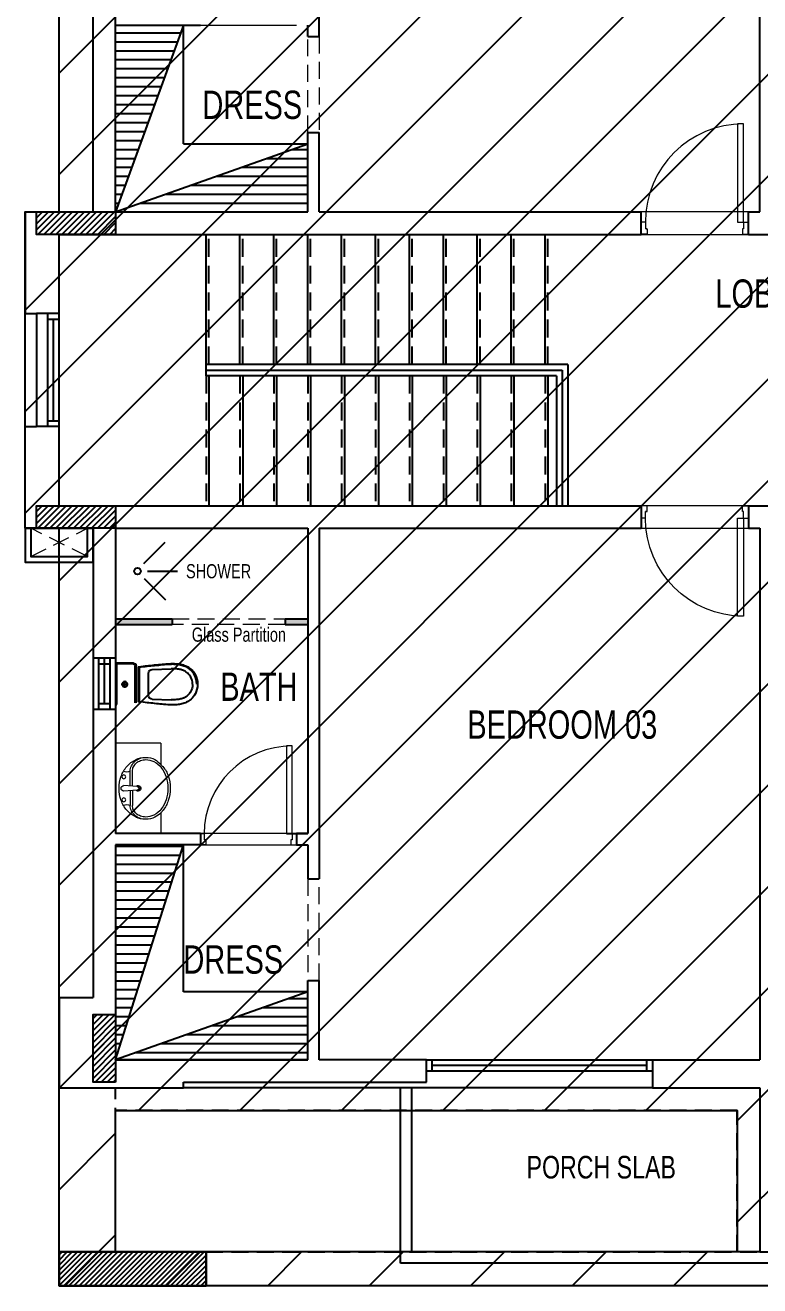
# Model space of a CAD drawing. Header units: centimetres. Extents: x 7997 to 116674, y 1017 to 13844.
# Drawn here: x 9858 to 10508, y 12100 to 13215 of the extents above; entities that cross this region are included whole.
import ezdxf
from ezdxf.enums import TextEntityAlignment as Align

# ---------------------------------------------------------------- set-up
doc = ezdxf.new("R2010")
doc.units = ezdxf.units.CM
doc.header["$LTSCALE"] = 200
for name, pattern in [('$1$HIDDEN2', [4.7625, 3.175, -1.5875]), ('A-106-Typical Floor Plan$0$HIDDEN', [0.375, 0.25, -0.125]), ('DASHED', [0.75, 0.5, -0.25])]:
    doc.linetypes.add(name, pattern=pattern)
for name, color, linetype, lineweight in [('$1$FIXTURE', 6, 'Continuous', 13), ('$1$WALL', 3, 'Continuous', 25), ('FIXTURE', 6, 'Continuous', 13), ('HAT', 8, 'Continuous', 9), ('Layer1', 67, 'Continuous', 9), ('TEXT', 6, 'Continuous', 18), ('WALL', 3, 'Continuous', 25)]:
    doc.layers.add(name, color=color, linetype=linetype, lineweight=lineweight)
for name, color, linetype in [('$1$STEPS', 7, 'Continuous'), ('$1$Z-RUBBER', 8, 'Continuous'), ('BATH-FUR', 8, 'Continuous'), ('Border 100x200', 2, 'Continuous'), ('COL', 1, 'Continuous'), ('CPBRD-LINES', 11, 'Continuous'), ('DIM', 11, 'Continuous'), ('WIN', 6, 'Continuous'), ('WINDOR', 6, 'Continuous'), ('wipeout', 85, 'Continuous'), ('Z-RUBBER', 8, 'Continuous')]:
    doc.layers.add(name, color=color, linetype=linetype)
doc.styles.add('style8', font='swisscl.ttf', dxfattribs={"width": 0.8})
pattern_1 = [(360, (-18575.255, 12335.017), (9e-15, 7.9375), [])]
pattern_2 = [(0, (-5607318.147, -7847120.6), (3e-15, 7.9375), [])]
pattern_3 = [(45, (-21734.0303, -7392.24753), (-0.08838834765, 0.08838834765), [])]
pattern_4 = [(45, (-33014.8116, -54636.4848), (-2.65165043, 2.65165043), [])]

# ---------------------------------------------------------------- blocks, each defined once
blk = doc.blocks.new('CLOSET')
blk.add_wipeout([(-2144343.954, -2148345.497), (-2144343.793, -2148345.497), (-2144343.787, -2148345.499), (-2144343.779, -2148345.505), (-2144343.778, -2148345.508), (-2144343.775, -2148345.515), (-2144343.774, -2148345.519), (-2144343.774, -2148345.848), (-2144343.776, -2148345.856), (-2144343.779, -2148345.861), (-2144343.781, -2148345.864), (-2144343.783, -2148345.866), (-2144343.789, -2148345.869), (-2144343.792, -2148345.87), (-2144343.796, -2148345.87), (-2144343.954, -2148345.87), (-2144343.954, -2148345.506)]).dxf.layer = 'wipeout'
at = {"layer": 'BATH-FUR', "color": 8, "linetype": 'Continuous'}
for p, q in [((-2144343.954, -2148345.87), (-2144343.954, -2148345.497)), ((-2144343.948, -2148345.864), (-2144343.948, -2148345.504)), ((-2144343.905, -2148345.684), (-2144343.843, -2148345.684)), ((-2144343.874, -2148345.653), (-2144343.874, -2148345.715))]:
    blk.add_line(p, q, dxfattribs=at)
blk.add_circle((-2144343.874, -2148345.684), 0.0231, dxfattribs=at)
blk.add_wipeout([(-2144343.753, -2148345.529), (-2144343.691, -2148345.522), (-2144343.66, -2148345.518), (-2144343.643, -2148345.516), (-2144343.619, -2148345.514), (-2144343.602, -2148345.512), (-2144343.58, -2148345.51), (-2144343.566, -2148345.509), (-2144343.544, -2148345.507), (-2144343.527, -2148345.505), (-2144343.504, -2148345.504), (-2144343.482, -2148345.502), (-2144343.462, -2148345.502), (-2144343.443, -2148345.502), (-2144343.43, -2148345.502), (-2144343.424, -2148345.502), (-2144343.406, -2148345.504), (-2144343.401, -2148345.504), (-2144343.384, -2148345.507), (-2144343.368, -2148345.51), (-2144343.358, -2148345.513), (-2144343.346, -2148345.517), (-2144343.34, -2148345.519), (-2144343.331, -2148345.523), (-2144343.321, -2148345.528), (-2144343.309, -2148345.535), (-2144343.304, -2148345.539), (-2144343.297, -2148345.544), (-2144343.292, -2148345.549), (-2144343.284, -2148345.555), (-2144343.276, -2148345.563), (-2144343.264, -2148345.577), (-2144343.252, -2148345.595), (-2144343.248, -2148345.603), (-2144343.242, -2148345.616), (-2144343.239, -2148345.625), (-2144343.236, -2148345.635), (-2144343.234, -2148345.644), (-2144343.233, -2148345.649), (-2144343.231, -2148345.669), (-2144343.23, -2148345.687), (-2144343.231, -2148345.7), (-2144343.232, -2148345.711), (-2144343.234, -2148345.722), (-2144343.235, -2148345.729), (-2144343.239, -2148345.741), (-2144343.242, -2148345.751), (-2144343.244, -2148345.756), (-2144343.25, -2148345.767), (-2144343.252, -2148345.772), (-2144343.259, -2148345.784), (-2144343.268, -2148345.795), (-2144343.278, -2148345.806), (-2144343.292, -2148345.819), (-2144343.299, -2148345.825), (-2144343.31, -2148345.833), (-2144343.317, -2148345.837), (-2144343.327, -2148345.843), (-2144343.337, -2148345.847), (-2144343.353, -2148345.853), (-2144343.363, -2148345.856), (-2144343.379, -2148345.86), (-2144343.401, -2148345.863), (-2144343.437, -2148345.866), (-2144343.464, -2148345.866), (-2144343.494, -2148345.865), (-2144343.519, -2148345.863), (-2144343.544, -2148345.861), (-2144343.577, -2148345.858), (-2144343.611, -2148345.855), (-2144343.627, -2148345.853), (-2144343.656, -2148345.85), (-2144343.673, -2148345.848), (-2144343.694, -2148345.846), (-2144343.722, -2148345.842), (-2144343.753, -2148345.839), (-2144343.753, -2148345.548)]).dxf.layer = 'wipeout'
at = {"color": 8, "ltscale": 0.001, "const_width": 0.000508}
for points in [[(-2144343.954, -2148345.497), (-2144343.796, -2148345.497), (-2144343.791, -2148345.498), (-2144343.784, -2148345.501), (-2144343.779, -2148345.505), (-2144343.776, -2148345.511), (-2144343.774, -2148345.519), (-2144343.774, -2148345.848), (-2144343.776, -2148345.856), (-2144343.779, -2148345.861), (-2144343.781, -2148345.864), (-2144343.785, -2148345.867), (-2144343.792, -2148345.87), (-2144343.796, -2148345.87), (-2144343.954, -2148345.87), (-2144343.954, -2148345.497)], [(-2144343.753, -2148345.529), (-2144343.753, -2148345.839), (-2144343.651, -2148345.85), (-2144343.586, -2148345.857), (-2144343.527, -2148345.862), (-2144343.487, -2148345.865), (-2144343.446, -2148345.866), (-2144343.421, -2148345.865), (-2144343.401, -2148345.863), (-2144343.379, -2148345.86), (-2144343.363, -2148345.856), (-2144343.347, -2148345.851), (-2144343.332, -2148345.845), (-2144343.317, -2148345.837), (-2144343.304, -2148345.829), (-2144343.294, -2148345.821), (-2144343.283, -2148345.811), (-2144343.273, -2148345.801), (-2144343.264, -2148345.79), (-2144343.255, -2148345.778), (-2144343.244, -2148345.756), (-2144343.24, -2148345.746), (-2144343.235, -2148345.729), (-2144343.231, -2148345.708), (-2144343.23, -2148345.693), (-2144343.23, -2148345.681), (-2144343.231, -2148345.665), (-2144343.233, -2148345.649), (-2144343.235, -2148345.639), (-2144343.241, -2148345.62), (-2144343.251, -2148345.598), (-2144343.264, -2148345.577), (-2144343.276, -2148345.563), (-2144343.289, -2148345.551), (-2144343.304, -2148345.539), (-2144343.315, -2148345.532), (-2144343.327, -2148345.525), (-2144343.342, -2148345.518), (-2144343.353, -2148345.515), (-2144343.371, -2148345.51), (-2144343.388, -2148345.506), (-2144343.404, -2148345.504), (-2144343.43, -2148345.502), (-2144343.452, -2148345.502), (-2144343.471, -2148345.502), (-2144343.492, -2148345.503), (-2144343.504, -2148345.504), (-2144343.522, -2148345.505), (-2144343.566, -2148345.509), (-2144343.594, -2148345.511), (-2144343.622, -2148345.514), (-2144343.651, -2148345.517), (-2144343.691, -2148345.522), (-2144343.753, -2148345.529)]]:
    blk.add_lwpolyline(points, dxfattribs=at)
at = {"layer": 'BATH-FUR', "color": 8, "linetype": 'Continuous'}
for p, q in [((-2144343.781, -2148345.519), (-2144343.781, -2148345.848)), ((-2144343.774, -2148345.519), (-2144343.774, -2148345.848)), ((-2144343.746, -2148345.535), (-2144343.746, -2148345.833)), ((-2144343.664, -2148345.584), (-2144343.664, -2148345.782)), ((-2144343.632, -2148345.551), (-2144343.463, -2148345.546)), ((-2144343.796, -2148345.87), (-2144343.954, -2148345.87)), ((-2144343.796, -2148345.864), (-2144343.948, -2148345.864)), ((-2144343.632, -2148345.815), (-2144343.463, -2148345.82))]:
    blk.add_line(p, q, dxfattribs=at)
for points in [[(-2144343.23, -2148345.684), (-2144343.231, -2148345.66), (-2144343.235, -2148345.639), (-2144343.241, -2148345.62), (-2144343.248, -2148345.603), (-2144343.256, -2148345.588), (-2144343.266, -2148345.575), (-2144343.276, -2148345.563), (-2144343.286, -2148345.553), (-2144343.297, -2148345.544), (-2144343.307, -2148345.537), (-2144343.317, -2148345.53), (-2144343.327, -2148345.525), (-2144343.337, -2148345.52), (-2144343.347, -2148345.516), (-2144343.358, -2148345.513), (-2144343.368, -2148345.51), (-2144343.379, -2148345.508), (-2144343.39, -2148345.506), (-2144343.401, -2148345.504), (-2144343.412, -2148345.503), (-2144343.424, -2148345.502), (-2144343.437, -2148345.502), (-2144343.45, -2148345.502), (-2144343.464, -2148345.502), (-2144343.479, -2148345.502), (-2144343.494, -2148345.503), (-2144343.51, -2148345.504), (-2144343.527, -2148345.505), (-2144343.544, -2148345.507), (-2144343.561, -2148345.508), (-2144343.577, -2148345.51), (-2144343.594, -2148345.511), (-2144343.611, -2148345.513), (-2144343.627, -2148345.515), (-2144343.643, -2148345.516), (-2144343.66, -2148345.518), (-2144343.676, -2148345.52), (-2144343.694, -2148345.522), (-2144343.711, -2148345.524), (-2144343.753, -2148345.529), (-2144343.753, -2148345.839), (-2144343.711, -2148345.844), (-2144343.694, -2148345.846), (-2144343.676, -2148345.848), (-2144343.66, -2148345.849), (-2144343.643, -2148345.851), (-2144343.627, -2148345.853), (-2144343.611, -2148345.855), (-2144343.594, -2148345.856), (-2144343.577, -2148345.858), (-2144343.561, -2148345.859), (-2144343.544, -2148345.861), (-2144343.527, -2148345.862), (-2144343.51, -2148345.864), (-2144343.494, -2148345.865), (-2144343.479, -2148345.865), (-2144343.464, -2148345.866), (-2144343.45, -2148345.866), (-2144343.437, -2148345.866), (-2144343.424, -2148345.865), (-2144343.412, -2148345.865), (-2144343.401, -2148345.863), (-2144343.39, -2148345.862), (-2144343.379, -2148345.86), (-2144343.368, -2148345.857), (-2144343.358, -2148345.855), (-2144343.347, -2148345.851), (-2144343.337, -2148345.847), (-2144343.327, -2148345.843), (-2144343.317, -2148345.837), (-2144343.307, -2148345.831), (-2144343.297, -2148345.823), (-2144343.286, -2148345.815), (-2144343.276, -2148345.804), (-2144343.266, -2148345.793), (-2144343.256, -2148345.78), (-2144343.248, -2148345.765), (-2144343.241, -2148345.748), (-2144343.235, -2148345.729), (-2144343.231, -2148345.708), (-2144343.23, -2148345.684)], [(-2144343.237, -2148345.683), (-2144343.238, -2148345.707), (-2144343.241, -2148345.727), (-2144343.247, -2148345.746), (-2144343.254, -2148345.762), (-2144343.262, -2148345.776), (-2144343.271, -2148345.789), (-2144343.281, -2148345.8), (-2144343.291, -2148345.81), (-2144343.301, -2148345.818), (-2144343.311, -2148345.825), (-2144343.32, -2148345.832), (-2144343.33, -2148345.837), (-2144343.34, -2148345.841), (-2144343.35, -2148345.845), (-2144343.36, -2148345.848), (-2144343.37, -2148345.851), (-2144343.38, -2148345.853), (-2144343.391, -2148345.855), (-2144343.401, -2148345.857), (-2144343.413, -2148345.858), (-2144343.424, -2148345.859), (-2144343.437, -2148345.859), (-2144343.45, -2148345.86), (-2144343.464, -2148345.859), (-2144343.478, -2148345.859), (-2144343.494, -2148345.858), (-2144343.51, -2148345.857), (-2144343.526, -2148345.856), (-2144343.543, -2148345.854), (-2144343.56, -2148345.853), (-2144343.577, -2148345.851), (-2144343.594, -2148345.85), (-2144343.61, -2148345.848), (-2144343.626, -2148345.846), (-2144343.643, -2148345.845), (-2144343.659, -2148345.843), (-2144343.676, -2148345.841), (-2144343.693, -2148345.839), (-2144343.711, -2148345.837), (-2144343.746, -2148345.833), (-2144343.746, -2148345.535)], [(-2144343.275, -2148345.682), (-2144343.276, -2148345.664), (-2144343.279, -2148345.648), (-2144343.283, -2148345.634), (-2144343.289, -2148345.622), (-2144343.295, -2148345.611), (-2144343.302, -2148345.602), (-2144343.309, -2148345.593), (-2144343.317, -2148345.586), (-2144343.325, -2148345.579), (-2144343.333, -2148345.573), (-2144343.34, -2148345.568), (-2144343.348, -2148345.565), (-2144343.355, -2148345.561), (-2144343.363, -2148345.558), (-2144343.371, -2148345.556), (-2144343.379, -2148345.554), (-2144343.388, -2148345.552), (-2144343.397, -2148345.55), (-2144343.407, -2148345.549), (-2144343.417, -2148345.548), (-2144343.427, -2148345.547), (-2144343.438, -2148345.546), (-2144343.463, -2148345.546)], [(-2144343.275, -2148345.685), (-2144343.276, -2148345.703), (-2144343.279, -2148345.719), (-2144343.283, -2148345.733), (-2144343.289, -2148345.745), (-2144343.295, -2148345.756), (-2144343.302, -2148345.765), (-2144343.309, -2148345.773), (-2144343.317, -2148345.781), (-2144343.325, -2148345.788), (-2144343.333, -2148345.794), (-2144343.34, -2148345.798), (-2144343.348, -2148345.802), (-2144343.355, -2148345.805), (-2144343.363, -2148345.808), (-2144343.371, -2148345.811), (-2144343.379, -2148345.813), (-2144343.388, -2148345.815), (-2144343.397, -2148345.817), (-2144343.407, -2148345.818), (-2144343.417, -2148345.819), (-2144343.427, -2148345.82), (-2144343.438, -2148345.82), (-2144343.463, -2148345.82)]]:
    blk.add_lwpolyline(points, dxfattribs=at)
for centre, radius, start, end in [((-2144343.631, -2148345.584), 0.0329, 91.6968, 180), ((-2144343.796, -2148345.848), 0.0219, 270, 0), ((-2144343.796, -2148345.848), 0.0153, 270, 0), ((-2144343.631, -2148345.782), 0.0329, 180, 268.3032)]:
    blk.add_arc(centre, radius, start, end, dxfattribs=at)
blk = doc.blocks.new('A$C397E50C8')
at = {"layer": 'Layer1', "color": 8}
for p, q in [((0.8, 0.514), (0.8, 0.114)), ((0.38, 0.385), (0.248, 0.385)), ((0.38, 0.365), (0.248, 0.365)), ((0.385, 0.322), (0.375, 0.441)), ((0.415, 0.322), (0.424, 0.441)), ((0.42, 0.385), (0.552, 0.385)), ((0.42, 0.365), (0.552, 0.365)), ((0, 0.114), (0.187, 0.114)), ((0.616, 0.114), (0.8, 0.114))]:
    blk.add_line(p, q, dxfattribs=at)
for centre in [(0.298, 0.441), (0.502, 0.441)]:
    blk.add_circle(centre, 0.017, dxfattribs=at)
for centre, radius, start, end in [((0.386, 0.206), 0.275, 109.7015, 130.8429), ((0.4, 0.167), 0.316, 90, 109.7015), ((0.4, 0.441), 0.0245, 0, 180), ((0.4, 0.167), 0.316, 70.2985, 90), ((0.414, 0.206), 0.275, 49.1571, 70.2985), ((0.332, 0.247), 0.206, 154.3988, 180), ((0.265, 0.253), 0.138, 138.557, 159.911), ((0.365, 0.231), 0.242, 130.8429, 154.3988), ((0.255, 0.262), 0.124, 115.1324, 138.557), ((0.255, 0.262), 0.104, 115.1324, 138.557), ((0.248, 0.277), 0.108, 90, 115.1324), ((0.248, 0.277), 0.0879, 90, 115.1324), ((0.2, 0.414), 0.0561, 328.5927, 32.0804), ((0.6, 0.414), 0.0561, 147.9196, 211.4073), ((0.552, 0.277), 0.108, 64.8676, 90), ((0.552, 0.277), 0.0879, 64.8676, 90), ((0.545, 0.262), 0.104, 41.443, 64.8676), ((0.435, 0.231), 0.242, 25.6012, 49.1571), ((0.545, 0.262), 0.124, 41.443, 64.8676), ((0.535, 0.253), 0.138, 20.089, 41.443), ((0.468, 0.247), 0.206, 0, 25.6012), ((0.282, 0.247), 0.156, 159.911, 180), ((0.298, 0.247), 0.172, 180, 207.7048), ((0.282, 0.247), 0.136, 159.911, 180), ((0.298, 0.247), 0.152, 180, 207.7048), ((0.265, 0.253), 0.118, 138.557, 159.911), ((0.4, 0.314), 0.0245, 130.1483, 49.8517), ((0.4, 0.314), 0.017, 151.52, 28.48), ((0.4, 0.323), 0.015, 184.5957, 355.4043), ((0.535, 0.253), 0.118, 20.089, 41.443), ((0.502, 0.247), 0.152, 332.2952, 0), ((0.518, 0.247), 0.136, 0, 20.089), ((0.502, 0.247), 0.172, 332.2952, 0), ((0.518, 0.247), 0.156, 0, 20.089), ((0.39, 0.318), 0.287, 211.6966, 225.1435), ((0.347, 0.272), 0.208, 207.7048, 231.7336), ((0.39, 0.318), 0.287, 225.1435, 230.6034), ((0.453, 0.272), 0.208, 308.2664, 332.2952), ((0.453, 0.272), 0.228, 308.2664, 315.8627), ((0.453, 0.272), 0.228, 315.8627, 332.2952), ((0.355, 0.257), 0.218, 227.5536, 253.317), ((0.379, 0.313), 0.259, 231.7336, 251.9061), ((0.39, 0.318), 0.287, 249.6954, 271.4336), ((0.4, 0.377), 0.326, 251.9061, 270), ((0.4, 0.377), 0.346, 269.5314, 270), ((0.4, 0.377), 0.326, 270, 288.0939), ((0.4, 0.377), 0.346, 270, 288.0939), ((0.421, 0.313), 0.259, 288.0939, 308.2664), ((0.421, 0.313), 0.279, 288.0939, 308.2664)]:
    blk.add_arc(centre, radius, start, end, dxfattribs=at)
blk = doc.blocks.new('A$C414D25BB')
at = {"layer": 'Z-RUBBER', "ltscale": 0.05}
h = blk.add_hatch(dxfattribs=at)
h.set_pattern_fill('ANSI31', color=256, style=0)
h.set_pattern_definition(pattern_3)
h.paths.add_polyline_path([(0.114, 0.062, -5.138733), (0.115, 0.062), (0.115, 0.06), (0.116, 0.06), (0.115, 0.058), (0.116, 0.058), (0.115, 0.056), (0.113, 0.058), (0.114, 0.058), (0.113, 0.06), (0.114, 0.06)])
at = {"layer": 'FIXTURE'}
for p, q in [((0.857, 0.916), (0.857, 0.116)), ((0.907, 0.916), (0.857, 0.916)), ((0.907, 0.116), (0.907, 0.916)), ((0.107, 0.116), (0.072, 0.116)), ((0.072, 0.116), (0.072, 0.016)), ((0.107, 0.116), (0.107, 0.062)), ((0.857, 0.116), (0.907, 0.116)), ((0.907, 0.116), (0.947, 0.116)), ((0.907, 0.116), (0.907, 0.062)), ((0.947, 0.116), (0.947, 0.016)), ((0.122, 0.016), (0.072, 0.016)), ((0.119, 0.062), (0.107, 0.062)), ((0.112, 0.062), (0.122, 0.062)), ((0.122, 0.062), (0.122, 0.016)), ((0.907, 0.062), (0.897, 0.062)), ((0.897, 0.062), (0.897, 0.016)), ((0.897, 0.016), (0.947, 0.016))]:
    blk.add_line(p, q, dxfattribs=at)
blk.add_lwpolyline([(0.905, 0.062), (0.904, 0.062)], dxfattribs=at)
blk.add_arc((0.907, 0.116), 0.8, 90, 180, dxfattribs=at)
blk = doc.blocks.new('$1$A$C414D25BB')
at = {"layer": '$1$Z-RUBBER', "ltscale": 0.05}
h = blk.add_hatch(dxfattribs=at)
h.set_pattern_fill('ANSI31', color=256, style=0)
h.set_pattern_definition(pattern_3)
h.paths.add_polyline_path([(0.114, 0.062, -5.138733), (0.115, 0.062), (0.115, 0.06), (0.116, 0.06), (0.115, 0.058), (0.116, 0.058), (0.115, 0.056), (0.113, 0.058), (0.114, 0.058), (0.113, 0.06), (0.114, 0.06)])
at = {"layer": '$1$FIXTURE'}
for p, q in [((0.857, 0.916), (0.857, 0.116)), ((0.907, 0.916), (0.857, 0.916)), ((0.907, 0.116), (0.907, 0.916)), ((0.107, 0.116), (0.072, 0.116)), ((0.072, 0.116), (0.072, 0.016)), ((0.107, 0.116), (0.107, 0.062)), ((0.857, 0.116), (0.907, 0.116)), ((0.907, 0.116), (0.947, 0.116)), ((0.907, 0.116), (0.907, 0.062)), ((0.947, 0.116), (0.947, 0.016)), ((0.122, 0.016), (0.072, 0.016)), ((0.119, 0.062), (0.107, 0.062)), ((0.112, 0.062), (0.122, 0.062)), ((0.122, 0.062), (0.122, 0.016)), ((0.907, 0.062), (0.897, 0.062)), ((0.897, 0.062), (0.897, 0.016)), ((0.897, 0.016), (0.947, 0.016))]:
    blk.add_line(p, q, dxfattribs=at)
blk.add_lwpolyline([(0.905, 0.062), (0.904, 0.062)], dxfattribs=at)
blk.add_arc((0.907, 0.116), 0.8, 90, 180, dxfattribs=at)
blk = doc.blocks.new('06-FF COLUMNS-Essa', base_point=(38719.9, 8657))
at = {"layer": 'COL', "ltscale": 0.05}
h = blk.add_hatch(dxfattribs=at)
h.set_pattern_fill('ANSI31', color=8, scale=30)
h.set_pattern_definition(pattern_4)
h.paths.add_polyline_path([(38769.9, 9587), (38699.9, 9587), (38699.9, 9607), (38769.9, 9607)])
h = blk.add_hatch(dxfattribs=at)
h.set_pattern_fill('ANSI31', color=8, scale=30)
h.set_pattern_definition(pattern_4)
h.paths.add_polyline_path([(38769.9, 9327), (38699.9, 9327), (38699.9, 9347), (38769.9, 9347)])
h = blk.add_hatch(dxfattribs=at)
h.set_pattern_fill('ANSI31', color=8, scale=30)
h.set_pattern_definition(pattern_4)
h.paths.add_polyline_path([(38769.9, 8837), (38749.9, 8837), (38749.9, 8897), (38769.9, 8897)])
at = {"layer": 'DIM'}
h = blk.add_hatch(dxfattribs=at)
h.set_pattern_fill('ANSI31', color=8)
h.set_pattern_definition([(45, (38719.8604, 8657.002), (-2.245064, 2.245064), [])])
h.paths.add_polyline_path([(38719.9, 8657), (38849.9, 8657), (38849.9, 8687), (38719.9, 8687)])
at = {"layer": 'COL'}
for points in [[(38769.9, 9587), (38699.9, 9587), (38699.9, 9607), (38769.9, 9607)], [(38769.9, 9327), (38699.9, 9327), (38699.9, 9347), (38769.9, 9347)], [(38769.9, 8837), (38749.9, 8837), (38749.9, 8897), (38769.9, 8897)], [(38719.9, 8657), (38849.9, 8657), (38849.9, 8687), (38719.9, 8687)]]:
    blk.add_lwpolyline(points, close=True, dxfattribs=at)
blk = doc.blocks.new('03-FIRST FLOOR PLAN-selattin', base_point=(31015.7, 25621.5))
at = {"layer": 'CPBRD-LINES'}
h = blk.add_hatch(dxfattribs=at)
h.set_pattern_fill('ANSI31', color=256, scale=2.5, angle=315, style=0)
h.set_pattern_definition(pattern_1)
h.paths.add_polyline_path([(29995.7, 25026.5), (30055.7, 25191.5), (29995.7, 25191.5)])
h = blk.add_hatch(dxfattribs=at)
h.set_pattern_fill('ANSI31', color=256, scale=2.5, angle=315, style=0)
h.set_pattern_definition(pattern_1)
h.paths.add_polyline_path([(30165.7, 25086.5), (29995.7, 25026.5), (30165.7, 25026.5)])
h = blk.add_hatch(dxfattribs=at)
h.set_pattern_fill('ANSI31', color=256, scale=2.5, angle=315, style=0)
h.set_pattern_definition(pattern_2)
h.paths.add_polyline_path([(29996.2, 24276.7), (29995.7, 24466.5), (30055.7, 24466.5)])
h = blk.add_hatch(dxfattribs=at)
h.set_pattern_fill('ANSI31', color=256, scale=2.5, angle=315, style=0)
h.set_pattern_definition(pattern_2)
h.paths.add_polyline_path([(30165.7, 24336.5), (30165.7, 24276.5), (29995.7, 24276.5)])
at = {"layer": 'WALL'}
h = blk.add_hatch(color=256, dxfattribs=at)
h.set_gradient(color1=(0, 0, 255), one_color=1, tint=1, name='INVHEMISPHERICAL')
h.paths.add_polyline_path([(30045.7, 24661.5), (29995.7, 24661.5), (29995.7, 24666.5), (30045.7, 24666.5)])
h.paths.add_polyline_path([(30165.7, 24661.5), (30145.7, 24661.5), (30145.7, 24666.5), (30165.7, 24666.5)])
at = {"layer": '$1$STEPS'}
for p, q in [((30075.7, 24891.5), (30075.7, 25006.5)), ((30105.7, 24891.5), (30105.7, 25006.5)), ((30135.7, 24891.5), (30135.7, 25006.5)), ((30165.7, 24891.5), (30165.7, 25006.5)), ((30195.7, 24891.5), (30195.7, 25006.5)), ((30225.7, 24891.5), (30225.7, 25006.5)), ((30255.7, 24891.5), (30255.7, 25006.5)), ((30285.7, 24891.5), (30285.7, 25006.5)), ((30315.7, 24891.5), (30315.7, 25006.5)), ((30345.7, 24891.5), (30345.7, 25006.5)), ((30375.7, 24891.5), (30375.7, 25006.5)), ((30395.7, 24891.5), (30395.7, 24766.5)), ((30078.2, 24881.5), (30078.2, 24766.5)), ((30108.2, 24881.5), (30108.2, 24766.5)), ((30138.2, 24881.5), (30138.2, 24766.5)), ((30168.2, 24881.5), (30168.2, 24766.5)), ((30198.2, 24881.5), (30198.2, 24766.5)), ((30228.2, 24881.5), (30228.2, 24766.5)), ((30258.2, 24881.5), (30258.2, 24766.5)), ((30288.2, 24881.5), (30288.2, 24766.5)), ((30318.2, 24881.5), (30318.2, 24766.5)), ((30348.2, 24881.5), (30348.2, 24766.5)), ((30378.2, 24881.5), (30378.2, 24766.5)), ((30385.7, 24881.5), (30385.7, 24766.5)), ((30390.7, 24886.5), (30390.7, 24766.5))]:
    blk.add_line(p, q, dxfattribs=at)
at = {"layer": '$1$STEPS', "color": 8, "linetype": '$1$HIDDEN2', "ltscale": 0.025}
for p, q in [((30078.2, 24891.5), (30078.2, 25006.5)), ((30108.2, 24891.5), (30108.2, 25006.5)), ((30138.2, 24891.5), (30138.2, 25006.5)), ((30168.2, 24891.5), (30168.2, 25006.5)), ((30198.2, 24891.5), (30198.2, 25006.5)), ((30228.2, 24891.5), (30228.2, 25006.5)), ((30258.2, 24891.5), (30258.2, 25006.5)), ((30288.2, 24891.5), (30288.2, 25006.5)), ((30318.2, 24891.5), (30318.2, 25006.5)), ((30348.2, 24891.5), (30348.2, 25006.5)), ((30378.2, 24891.5), (30378.2, 25006.5)), ((30075.7, 24881.5), (30075.7, 24766.5)), ((30105.7, 24881.5), (30105.7, 24766.5)), ((30135.7, 24881.5), (30135.7, 24766.5)), ((30165.7, 24881.5), (30165.7, 24766.5)), ((30195.7, 24881.5), (30195.7, 24766.5)), ((30225.7, 24881.5), (30225.7, 24766.5)), ((30255.7, 24881.5), (30255.7, 24766.5)), ((30285.7, 24881.5), (30285.7, 24766.5)), ((30315.7, 24881.5), (30315.7, 24766.5)), ((30345.7, 24881.5), (30345.7, 24766.5)), ((30375.7, 24881.5), (30375.7, 24766.5))]:
    blk.add_line(p, q, dxfattribs=at)
at = {"layer": '$1$STEPS', "ltscale": 0.025}
for p, q in [((30075.7, 24881.5), (30075.7, 24891.5)), ((30395.7, 24891.5), (30075.7, 24891.5)), ((30075.7, 24886.5), (30390.7, 24886.5)), ((30385.7, 24881.5), (30075.7, 24881.5))]:
    blk.add_line(p, q, dxfattribs=at)
at = {"layer": 'BATH-FUR'}
for p, q in [((30020.7, 24715.3), (30039.6, 24734.1)), ((30023.8, 24708.6), (30050.5, 24708.6)), ((30020.9, 24702.1), (30039.8, 24683.3))]:
    blk.add_line(p, q, dxfattribs=at)
blk.add_circle((30015, 24708.6), 2.88, dxfattribs=at)
at = {"layer": 'CPBRD-LINES'}
for p, q in [((30055.7, 25191.5), (29995.7, 25026.5)), ((30055.7, 25086.5), (30055.7, 25191.5)), ((29995.7, 25026.5), (30165.7, 25086.5)), ((30055.7, 25086.5), (30165.7, 25086.5)), ((29995.7, 24276.5), (30055.7, 24466.5)), ((30055.7, 24336.5), (30055.7, 24466.5)), ((30165.7, 24336.5), (29995.7, 24276.5)), ((30165.7, 24336.5), (30055.7, 24336.5))]:
    blk.add_line(p, q, dxfattribs=at)
at = {"layer": 'DIM'}
for p, q in [((29995.7, 24666.5), (30045.7, 24666.5)), ((30045.7, 24666.5), (30045.7, 24661.5)), ((30145.7, 24666.5), (30165.7, 24666.5)), ((30145.7, 24666.5), (30145.7, 24661.5)), ((29995.7, 24661.5), (30045.7, 24661.5)), ((30145.7, 24661.5), (30165.7, 24661.5))]:
    blk.add_line(p, q, dxfattribs=at)
at = {"layer": 'HAT', "ltscale": 0.15}
for p, q in [((30070.7, 25191.5), (30155.7, 25191.5)), ((30555.7, 25026.5), (30460.7, 25026.5)), ((30460.7, 25006.5), (30555.7, 25006.5)), ((30555.7, 24766.5), (30460.7, 24766.5)), ((30460.7, 24746.5), (30555.7, 24746.5)), ((30155.7, 24476.5), (30070.7, 24476.5)), ((30070.7, 24466.5), (30155.7, 24466.5))]:
    blk.add_line(p, q, dxfattribs=at)
at = {"layer": 'HAT', "linetype": 'DASHED', "ltscale": 0.15}
for p, q in [((30165.7, 25096.5), (30165.7, 25181.5)), ((30175.7, 25181.5), (30175.7, 25096.5)), ((29970.7, 24721.5), (29920.7, 24746.5)), ((29920.7, 24721.5), (29970.7, 24746.5)), ((30045.7, 24666.5), (30145.7, 24666.5)), ((30145.7, 24661.5), (30045.7, 24661.5)), ((30165.7, 24436.5), (30165.7, 24346.5)), ((30175.7, 24346.5), (30175.7, 24436.5))]:
    blk.add_line(p, q, dxfattribs=at)
at = {"layer": 'HAT'}
blk.add_line((30035.7, 24556.5), (29995.7, 24556.5), dxfattribs=at)
at = {"layer": 'WALL', "color": 8, "linetype": 'A-106-Typical Floor Plan$0$HIDDEN', "ltscale": 0.3}
for p, q in [((29945.7, 25026.5), (29945.7, 25511.5)), ((29945.7, 24331.5), (29945.7, 24746.5)), ((29945.7, 24106.5), (29945.7, 24251.5)), ((29995.7, 24106.5), (29995.7, 24251.5)), ((30075.7, 24106.5), (30565.7, 24106.5)), ((30885.7, 24076.5), (30075.7, 24076.5))]:
    blk.add_line(p, q, dxfattribs=at)
at = {"layer": 'WALL'}
for p, q in [((30175.7, 25181.5), (30175.7, 25461.5)), ((30565.7, 25026.5), (30565.7, 25461.5)), ((29975.7, 25026.5), (29975.7, 25291.5)), ((29995.7, 25026.5), (29995.7, 25291.5)), ((29995.7, 25191.5), (30070.7, 25191.5)), ((30165.7, 25181.5), (30165.7, 25191.5)), ((30165.7, 25181.5), (30175.7, 25181.5)), ((30165.7, 25026.5), (30165.7, 25096.5)), ((30165.7, 25096.5), (30175.7, 25096.5)), ((30175.7, 25026.5), (30175.7, 25096.5)), ((29915.7, 25026.5), (29975.7, 25026.5)), ((29995.7, 25026.5), (30165.7, 25026.5)), ((30175.7, 25026.5), (30460.7, 25026.5)), ((30460.7, 25006.5), (30460.7, 25026.5)), ((30555.7, 25026.5), (30565.7, 25026.5)), ((30555.7, 25006.5), (30555.7, 25026.5)), ((29945.7, 25006.5), (30460.7, 25006.5)), ((29945.7, 24936.5), (29945.7, 25006.5)), ((30555.7, 25006.5), (30593.2, 25006.5)), ((29945.7, 24936.5), (29925.7, 24936.5)), ((29945.7, 24836.5), (29925.7, 24836.5)), ((29945.7, 24766.5), (29945.7, 24836.5)), ((29945.7, 24766.5), (30460.7, 24766.5)), ((30460.7, 24766.5), (30460.7, 24746.5)), ((30555.7, 24766.5), (30593.2, 24766.5)), ((30555.7, 24766.5), (30555.7, 24746.5)), ((29915.7, 24746.5), (29975.7, 24746.5)), ((29975.7, 24746.5), (29975.7, 24631.5)), ((29995.7, 24746.5), (30165.7, 24746.5)), ((29995.7, 24746.5), (29995.7, 24631.5)), ((30165.7, 24746.5), (30165.7, 24476.5)), ((30175.7, 24746.5), (30460.7, 24746.5)), ((30175.7, 24746.5), (30175.7, 24436.5)), ((30555.7, 24746.5), (30565.7, 24746.5)), ((30565.7, 24746.5), (30565.7, 24276.5)), ((29975.7, 24586.5), (29995.7, 24586.5)), ((29975.7, 24586.5), (29975.7, 24331.5)), ((29995.7, 24586.5), (29995.7, 24476.5)), ((30070.7, 24476.5), (29995.7, 24476.5)), ((30070.7, 24476.5), (30070.7, 24466.5)), ((30155.7, 24476.5), (30165.7, 24476.5)), ((30165.7, 24476.5), (30155.7, 24476.5)), ((30155.7, 24476.5), (30155.7, 24466.5)), ((29995.7, 24466.5), (29995.7, 24276.5)), ((30070.7, 24466.5), (29995.7, 24466.5)), ((30155.7, 24466.5), (30165.7, 24466.5)), ((30165.7, 24466.5), (30165.7, 24436.5)), ((30165.7, 24436.5), (30175.7, 24436.5)), ((30165.7, 24346.5), (30175.7, 24346.5)), ((30165.7, 24276.5), (30165.7, 24346.5)), ((30175.7, 24276.5), (30175.7, 24346.5)), ((29945.7, 24331.5), (29975.7, 24331.5)), ((29995.7, 24276.5), (30165.7, 24276.5)), ((30165.7, 24276.5), (29995.7, 24276.5)), ((30270.7, 24276.5), (30175.7, 24276.5)), ((30270.7, 24256.5), (30270.7, 24276.5)), ((30470.7, 24276.5), (30565.7, 24276.5)), ((30470.7, 24276.5), (30470.7, 24251.5)), ((29945.7, 24251.5), (30055.7, 24251.5)), ((30055.7, 24251.5), (30055.7, 24256.5)), ((30055.7, 24256.5), (30270.7, 24256.5)), ((30470.7, 24251.5), (30565.7, 24251.5)), ((30565.7, 24251.5), (30565.7, 24106.5)), ((30565.7, 24106.5), (30685.7, 24106.5))]:
    blk.add_line(p, q, dxfattribs=at)
at = {"layer": 'WALL', "ltscale": 150}
for p, q in [((29915.7, 25026.5), (29915.7, 24936.5)), ((29915.7, 24936.5), (29925.7, 24936.5)), ((29915.7, 24746.5), (29915.7, 24836.5)), ((29915.7, 24836.5), (29925.7, 24836.5)), ((29945.7, 24331.5), (29945.7, 24251.5))]:
    blk.add_line(p, q, dxfattribs=at)
at = {"layer": 'WALL', "color": 8, "linetype": 'A-106-Typical Floor Plan$0$HIDDEN', "ltscale": 0.3}
blk.add_lwpolyline([(30545.7, 24106.5), (30545.7, 24231.5), (29995.7, 24231.5)], dxfattribs=at)
at = {"layer": 'WALL'}
blk.add_lwpolyline([(29945.7, 24106.5), (30075.7, 24106.5), (30075.7, 24076.5), (29945.7, 24076.5)], close=True, dxfattribs=at)
at = {"layer": 'WIN'}
for points in [[(29915.7, 24746.5), (29915.7, 24716.5), (29975.7, 24716.5), (29975.7, 24746.5)], [(29920.7, 24746.5), (29920.7, 24721.5), (29970.7, 24721.5), (29970.7, 24746.5)]]:
    blk.add_lwpolyline(points, dxfattribs=at)
at = {"layer": 'WINDOR'}
for p, q in [((29925.7, 24936.5), (29925.7, 24836.5)), ((29935.7, 24836.5), (29935.7, 24936.5)), ((29935.7, 24931.5), (29945.7, 24931.5)), ((29940.7, 24841.5), (29940.7, 24931.5)), ((29945.7, 24836.5), (29945.7, 24936.5)), ((29935.7, 24841.5), (29945.7, 24841.5)), ((29975.7, 24631.5), (29975.7, 24586.5)), ((29980.7, 24631.5), (29980.7, 24586.5)), ((29985.7, 24631.5), (29985.7, 24591.5)), ((29990.7, 24631.5), (29990.7, 24586.5)), ((29995.7, 24631.5), (29995.7, 24586.5)), ((29980.7, 24626.5), (29990.7, 24626.5)), ((29980.7, 24591.5), (29990.7, 24591.5)), ((30270.7, 24276.5), (30470.7, 24276.5)), ((30275.7, 24266.5), (30275.7, 24276.5)), ((30465.7, 24266.5), (30465.7, 24276.5)), ((30270.7, 24266.5), (30470.7, 24266.5)), ((30275.7, 24271.5), (30465.7, 24271.5)), ((30470.7, 24251.5), (30055.7, 24251.5)), ((30247.7, 24096.5), (30247.7, 24251.5)), ((30257.7, 24106.5), (30257.7, 24251.5)), ((30565.7, 24106.5), (30257.7, 24106.5)), ((30885.7, 24096.5), (30247.7, 24096.5))]:
    blk.add_line(p, q, dxfattribs=at)
at = {"layer": '$1$WALL', "color": 0, "xscale": 97.14285718560265, "yscale": 97.14285718560265, "zscale": 97.14285718560265}
blk.add_blockref('$1$A$C414D25BB', (30063.7, 24465), dxfattribs=at)
at = {"layer": 'WALL', "color": 0, "xscale": 108.5714285607147, "yscale": 108.5714285607147, "zscale": 108.5714285607147}
blk.add_blockref('A$C414D25BB', (30452.9, 25004.8), dxfattribs=at)
at = {"layer": 'WALL', "color": 0, "xscale": -108.5714285607147, "yscale": 108.5714285607147, "zscale": 108.5714285607147, "rotation": 180}
blk.add_blockref('A$C414D25BB', (30452.9, 24768.2), dxfattribs=at)
at = {"layer": 'WALL', "xscale": -100, "yscale": 100, "zscale": 100, "rotation": 89.99999971981605}
blk.add_blockref('A$C397E50C8', (30047.1, 24556.5), dxfattribs=at)
at = {"layer": 'TEXT', "style": 'style8'}
for s, height, p in [('DRESS', 25, (30072.5, 25108.6)), ('LOBBY', 25, (30526.4, 24941.6)), ('SHOWER', 12.5, (30058, 24702.3)), ('Glass Partition', 12.5, (30063.1, 24646.2)), ('BATH', 25, (30088.3, 24593.9)), ('BEDROOM 03', 25, (30306.9, 24560.4)), ('DRESS', 25, (30055.7, 24352.6))]:
    blk.add_text(s, height=height, dxfattribs=at).set_placement(p)
blk.add_text('PORCH SLAB', height=20, dxfattribs=at).set_placement((30425.4, 24181.4), align=Align.MIDDLE_CENTER)
at = {"layer": 'BATH-FUR', "xscale": -100, "yscale": 100, "zscale": 100, "rotation": 180}
blk.add_blockref('CLOSET', (214464391.2, -214809959.8), dxfattribs=at)
at = {"layer": 'WALL'}
blk.add_line((29995.7, 24631.5), (29975.7, 24631.5), dxfattribs=at)
at = {"color": 6, "ltscale": 2}
blk.add_blockref('06-FF COLUMNS-Essa', (29945.7, 24076.5), dxfattribs=at)

msp = doc.modelspace()

# ---------------------------------------------------------------- block references
at = {"layer": 'DIM', "linetype": 'Continuous'}
msp.add_blockref('03-FIRST FLOOR PLAN-selattin', (10957.9496, 13644.7907), dxfattribs=at)

# ---------------------------------------------------------------- next in the draw order: hatches: boundary and pattern name
at = {"layer": 'Border 100x200', "ltscale": 150}
h = msp.add_hatch(dxfattribs=at)
h.set_pattern_fill('ANSI31', color=8, scale=20)
h.set_pattern_definition([(45, (-141.44, 0), (-44.90128, 44.90128), [])])
h.paths.add_polyline_path([(10957.9496, 13644.7907), (10957.9496, 12099.7907), (9887.9496, 12099.7907), (9887.9496, 12769.7907), (9857.9496, 12769.7907), (9857.9496, 12859.7907), (9857.9496, 12959.7907), (9857.9496, 13049.7907), (9887.9496, 13049.7907), (9887.9496, 13534.7907), (10477.9496, 13534.7907), (10477.9496, 13644.7907)])
h.paths.add_polyline_path([(9937.9496, 12254.7907), (10487.9496, 12254.7907), (10487.9496, 12129.7907), (9937.9496, 12129.7907)], flags=16)

# ---------------------------------------------------------------- next in the draw order: linework, layer by layer
at = {"layer": 'Border 100x200', "color": 8, "ltscale": 150}
for points in [[(10957.9496, 13644.7907), (10957.9496, 12099.7907), (9887.9496, 12099.7907), (9887.9496, 12769.7907), (9857.9496, 12769.7907), (9857.9496, 12859.7907), (9857.9496, 12859.7907), (9857.9496, 12959.7907), (9857.9496, 12959.7907), (9857.9496, 13049.7907), (9887.9496, 13049.7907), (9887.9496, 13534.7907), (10477.9496, 13534.7907), (10477.9496, 13644.7907)], [(9937.9496, 12254.7907), (10487.9496, 12254.7907), (10487.9496, 12129.7907), (9937.9496, 12129.7907)]]:
    msp.add_lwpolyline(points, close=True, dxfattribs=at)

doc.saveas('drawing.dxf')
